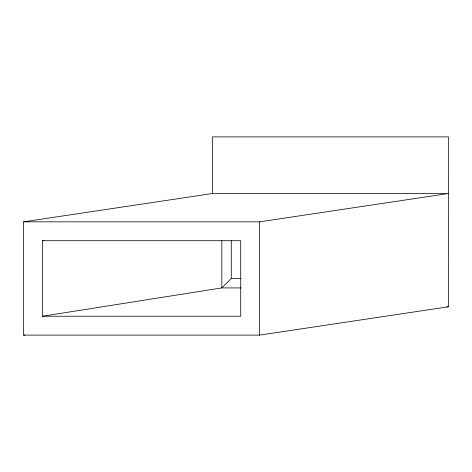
<?xml version="1.0" encoding="UTF-8"?>
<svg xmlns="http://www.w3.org/2000/svg" width="472" height="472" viewBox="0 0 472 472"><rect width="100%" height="100%" fill="white"/><g stroke="black" fill="none" stroke-linecap="round" stroke-linejoin="round"><path stroke-width="0.71" d="M212.394 193.52L212.4 136.88L448.4 136.88L448.388 306.8L259.6 335.12L23.6 335.12L23.606 221.84L212.394 193.52L448.394 193.52L259.6 221.84L23.606 221.84M42.486 240.72L240.726 240.72L240.72 316.24L42.48 316.24L42.486 240.72L43.937 240.49M221.834 240.248L221.834 287.92L42.48 316.24M240.991 287.92L221.834 287.92L231.274 278.48L231.274 240.395M259.6 335.12L259.6 221.84M23.6 335.12L25.057 334.902M231.274 278.48L240.856 278.48M446.913 306.8L448.388 306.8"/></g></svg>
